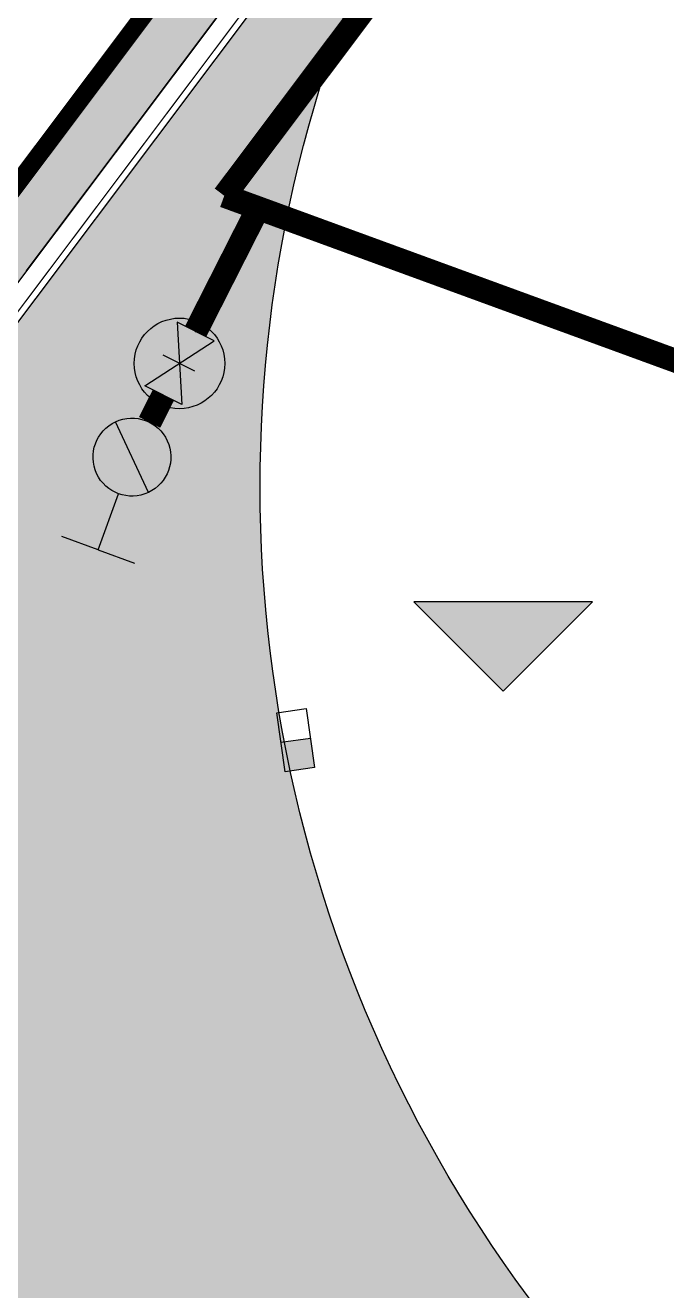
# Model space of a CAD drawing. Extents: x -11 to 40589024741, y -2 to 3380586937.
# Drawn here: x 40588065537 to 40588076308, y 3380185200 to 3380206438 of the extents above; entities that cross this region are included whole.
import ezdxf

# ---------------------------------------------------------------- set-up
doc = ezdxf.new("R2010")
doc.units = 0
doc.header["$LTSCALE"] = 10
doc.header["$MEASUREMENT"] = 0
doc.linetypes.add('CENTER', pattern=[50.8, 31.75, -6.35, 6.35, -6.35])
doc.linetypes.add('DASH', pattern=[0.35, 0.25, -0.1])
for name, color, linetype in [('0-WALL', 252, 'Continuous'), ('EQUIP_消火栓', 7, 'Continuous'), ('FM_ZF消防', 1, 'Continuous'), ('TWT_雨水口', 4, 'Continuous')]:
    doc.layers.add(name, color=color, linetype=linetype)
doc.layers.add('GPS-ZF消防', color=1, linetype='TG_X', lineweight=60)
doc.styles.add('TG_LINETYPE', font='SIMPLEX', dxfattribs={"width": 0.8, "height": 3.5, "bigfont": 'HZTXT'})
doc.linetypes.add('TG_WX', pattern='A,3,-0.6,["WX",TG_LINETYPE,S=0.1,R=0,X=-0.52,Y=-0.15],0', length=3.6)
doc.linetypes.add('TG_X', pattern='A,5,-0.3,["X",TG_LINETYPE,S=0.1,R=0,X=-0.23,Y=-0.15],0', length=5.3)
pattern_1 = [(359.79974, (40586781652.2, 3380096977.4), (1605.5824, 1594.398), [240, -48, 64, -48, 240, -960]), (359.79974, (40586781572.4, 3380097025.7), (1605.5824, 1594.398), [160, -120, 240, -120, 160, -800]), (359.79974, (40586782134.6, 3380097663.7), (1605.5824, 1594.398), [200, -80, 200, -1120]), (359.79974, (40586781335.8, 3380097986.5), (1605.5824, 1594.398), [80, -160, 80, -1280]), (89.79974, (40586781495.8, 3380097986), (-1594.398, 1605.5824), [144, -1456]), (89.79974, (40586781972.4, 3380097024.3), (-1594.398, 1605.5824), [160, -1440]), (89.79974, (40586782374.6, 3380097662.9), (-1594.398, 1605.5824), [160, -1440]), (44.79974, (40586782180.3, 3380097007.6), (5.5922, 1599.9902), [160, -2102.7417]), (134.79974, (40586781764.3, 3380097009), (-1599.9902, 5.5922), [160, -2102.7417]), (63.23469, (40586782132.4, 3380097015.7), (5.5922, 1599.99023), [160, -3417.7088]), (75.7635, (40586782052.4, 3380097024), (5.59221, 1599.99023), [160, -6436.969]), (75.7635, (40586782454.64, 3380097662.6), (5.59221, 1599.99023), [128, -6468.969]), (75.7635, (40586781527.76, 3380097985.85), (5.59221, 1599.99023), [112, -6484.969]), (103.835987, (40586781892.4, 3380097024.57), (5.59221, 1599.99023), [160, -6436.969]), (103.835987, (40586782294.64, 3380097663.17), (5.59221, 1599.99023), [128, -6468.969]), (103.835987, (40586781463.76, 3380097986.07), (5.59221, 1599.99023), [112, -6484.969]), (116.364795, (40586781812.4, 3380097016.85), (5.5922, 1599.99023), [160, -3417.7069])]

# ---------------------------------------------------------------- blocks, each defined once
blk = doc.blocks.new('$TwtSys$00000424')
for p, q in [((-500, 250), (500, 250)), ((-500, -250), (-500, 250)), ((0, -250), (0, 250)), ((500, 250), (500, -250)), ((500, -250), (-500, -250))]:
    blk.add_line(p, q)
blk.add_solid([(0, 250), (500, 250), (0, -250), (500, -250)])
blk = doc.blocks.new('$TwtSys$00000385')
for p, q in [((0, 331.4), (-130, 331.4)), ((0, 331.4), (0, 130.8)), ((0, 331.4), (130, 331.4)), ((92.5, 92.5), (-92.5, -92.5))]:
    blk.add_line(p, q)
for start, end in [(315, 135), (135, 315)]:
    blk.add_arc((0, 0), 130.8, start, end)
at = {"color": 0}
for points in [[(-33.9, 126.5), (-126.5, 33.9), (33.9, 126.5), (-126.5, -33.9)], [(-92.6, 92.6), (-92.6, 92.6), (-33.9, 126.5), (-126.5, 33.9)], [(33.9, 126.5), (-126.5, -33.9), (92.6, 92.6), (-92.6, -92.6)]]:
    blk.add_solid(points, dxfattribs=at)
blk = doc.blocks.new('$VALVE$00000296')
for points in [[(-125, 72.2), (-125, -72.2), (125, 72.2), (125, -72.2), (-125, 72.2)], [(0, 60.2), (0, -63.6)]]:
    blk.add_lwpolyline(points)
for p in [(-125, 0), (125, 0)]:
    blk.add_point(p)

msp = doc.modelspace()

# ---------------------------------------------------------------- hatches: boundary and pattern name
at = {"layer": '0-WALL'}
h = msp.add_hatch(dxfattribs=at)
h.set_pattern_fill('草坪或沼泽', color=256, scale=400, angle=-0.200256636)
h.set_pattern_definition(pattern_1)
h.paths.add_polyline_path([(40588302101.650627, 3380196170.468816), (40588275532.998894, 3380123451.400391), (40588213851.098877, 3380137607.100394), (40588128542.39888, 3380162853.200394), (40588051310.197723, 3380185028.900719), (40588215760.938667, 3380403827.430827), (40588224457.898888, 3380415266.100397), (40588259176.227432, 3380461579.853973), (40588327409.831734, 3380431029.725285), (40588344233.506363, 3380419662.492857), (40588367371.5578, 3380409302.928), (40588374373.704453, 3380393980.898594), (40588343265.099297, 3380308835.863516), (40588342325.826973, 3380309179.036222), (40588348228.419678, 3380325334.510901), (40588347758.977524, 3380325506.026352), (40588351316.980003, 3380333787.979114), (40588373293.579567, 3380393938.55436), (40588366618.76474, 3380408544.319475), (40588343745.607887, 3380418785.283479), (40588326921.933281, 3380430152.515906), (40588259497.004578, 3380460340.577487), (40588225255.999771, 3380414663.566939), (40588216558.657242, 3380403224.394626), (40588052982.287758, 3380185589.19869), (40588128822.27935, 3380163813.243824), (40588214105.070473, 3380138574.811257), (40588274896.566856, 3380124623.454612), (40588301162.378349, 3380196513.641506)])
h.paths.add_polyline_path([(40588308330.118393, 3380213217.941715), (40588307390.846069, 3380213561.114415), (40588309294.968521, 3380218774.420028), (40588308825.8936, 3380218945.745433), (40588312382.598297, 3380227228.097439), (40588336080.200798, 3380292084.600181), (40588337019.473106, 3380291741.427476)])
h = msp.add_hatch(dxfattribs=at)
h.set_pattern_fill('草坪或沼泽', color=256, scale=400, angle=-0.200256636)
h.set_pattern_definition(pattern_1)
edge = h.paths.add_edge_path()
edge.add_line((40588074092.991173, 3380212448.468164), (40588073752.677063, 3380212558.045787))
edge.add_line((40588073752.677063, 3380212558.045787), (40588053651.12368, 3380185813.317902))
edge.add_line((40588053651.12368, 3380185813.317902), (40588077426.299713, 3380178986.745949))
edge.add_line((40588077426.299713, 3380178986.745949), (40588085882.90554, 3380176818.700089))
edge.add_arc((40588092277.492813, 3380198700.202707), 22796.730097, 142.9091512082, 253.7096779143, ccw=False)
msp.add_hatch(color=256, dxfattribs=at).paths.add_polyline_path([(40588073559.759079, 3380195263.441412), (40588075059.759079, 3380196763.441412), (40588072059.759079, 3380196763.441412)], flags=17)
at = {"layer": 'GPS-ZF消防', "linetype": 'TG_WX'}
msp.add_hatch(color=256, dxfattribs=at).paths.add_polyline_path([(40588068878.480949, 3380203576.873995), (40588068718.607513, 3380203697.042548), (40588068556.64212, 3380203481.562176)])
at = {"layer": 'GPS-ZF消防'}
msp.add_hatch(color=256, dxfattribs=at).paths.add_polyline_path([(40588068878.480949, 3380203576.873995), (40588068809.825546, 3380203389.027155), (40588068556.64212, 3380203481.562176)])

# ---------------------------------------------------------------- linework, layer by layer
at = {"layer": '0-WALL'}
for p, q in [((40588073559.759079, 3380195263.441412), (40588072059.759079, 3380196763.441412)), ((40588075059.759079, 3380196763.441412), (40588072059.759079, 3380196763.441412)), ((40588073559.759079, 3380195263.441412), (40588075059.759079, 3380196763.441412))]:
    msp.add_line(p, q, dxfattribs=at)
at = {"layer": '0-WALL', "color": 1, "linetype": 'DASH', "ltscale": 3, "const_width": 300}
msp.add_lwpolyline([(40588374373.70446, 3380393980.898591), (40588367371.557808, 3380409302.927993), (40588344233.506393, 3380419662.492842), (40588327409.831779, 3380431029.725266), (40588259176.227432, 3380461579.853973), (40588224457.898903, 3380415266.100388), (40588215760.938667, 3380403827.430825), (40588051310.197769, 3380185028.900704), (40588128542.398903, 3380162853.200386), (40588213851.098892, 3380137607.100389), (40588275532.998894, 3380123451.400389)], close=True, dxfattribs=at)
at = {"layer": '0-WALL'}
msp.add_lwpolyline([(40588259497.004578, 3380460340.577487), (40588225255.999771, 3380414663.566939), (40588216558.657242, 3380403224.394626), (40588052982.287758, 3380185589.19869), (40588128822.27935, 3380163813.243824), (40588214105.070473, 3380138574.811257), (40588274896.566856, 3380124623.454612), (40588301162.378349, 3380196513.641506), (40588302101.650627, 3380196170.468816), (40588275532.998894, 3380123451.400391), (40588213851.098877, 3380137607.100394), (40588128542.39888, 3380162853.200394), (40588051310.197723, 3380185028.900719), (40588215760.938667, 3380403827.430827), (40588224457.898888, 3380415266.100397), (40588259176.227432, 3380461579.853973)], dxfattribs=at)
at = {"layer": '0-WALL', "linetype": 'CENTER', "ltscale": 0.2}
msp.add_lwpolyline([(40588374373.70446, 3380393980.898591), (40588367371.557808, 3380409302.927993), (40588344233.506393, 3380419662.492842), (40588327409.831779, 3380431029.725266), (40588259176.227432, 3380461579.853973), (40588224457.898903, 3380415266.100388), (40588215760.938667, 3380403827.430825), (40588051310.197769, 3380185028.900704), (40588128542.398903, 3380162853.200386), (40588213851.098892, 3380137607.100389), (40588275532.998894, 3380123451.400389)], close=True, dxfattribs=at)
at = {"layer": '0-WALL', "linetype": 'DASH'}
for points in [[(40588297421.678452, 3380186275.2518), (40588274896.566856, 3380124623.454611), (40588214105.070518, 3380138574.811246), (40588128822.279419, 3380163813.243817), (40588052982.287788, 3380185589.19868), (40588216558.660599, 3380403224.398946), (40588225255.999512, 3380414663.566556), (40588259497.004593, 3380460340.577489), (40588326921.933212, 3380430152.515933), (40588343745.607918, 3380418785.283481), (40588361534.817352, 3380410820.547568), (40588366618.76474, 3380408544.319479), (40588373293.579613, 3380393938.554342), (40588351315.522774, 3380333784.059697), (40588347755.687973, 3380325498.369755)], [(40588297139.896751, 3380186378.203611), (40588274705.637253, 3380124975.070877), (40588214181.261993, 3380138865.124507), (40588128906.243561, 3380164101.256846), (40588053483.914787, 3380185757.288075), (40588216797.976189, 3380403043.488082), (40588225495.429771, 3380414482.806521), (40588259593.237717, 3380459968.794543), (40588326775.563667, 3380429889.353124), (40588343599.238373, 3380418522.120672), (40588361412.225388, 3380410546.738856), (40588366392.926826, 3380408316.736924), (40588372969.542137, 3380393925.851067), (40588351036.598648, 3380333894.832758), (40588347480.050858, 3380325616.793515)]]:
    msp.add_lwpolyline(points, dxfattribs=at)
at = {"layer": '0-WALL'}
msp.add_lwpolyline([(40588074092.991173, 3380212448.468164), (40588073752.677063, 3380212558.045787), (40588053651.12368, 3380185813.317902), (40588077426.299713, 3380178986.745949), (40588085882.90554, 3380176818.700089, -0.5250146689), (40588074092.991173, 3380212448.468164)], format="xyb", dxfattribs=at)
at = {"layer": 'FM_ZF消防'}
msp.add_circle((40588068126.365112, 3380200763.412369), 760.122572, dxfattribs=at)
at = {"layer": 'GPS-ZF消防', "linetype": 'TG_WX', "ltscale": 0.5, "const_width": 400}
for points in [[(40588068878.480949, 3380203576.873995), (40588086523.344177, 3380227051.776831)], [(40588069447.960632, 3380203368.737092), (40588081254.185806, 3380199053.72602)]]:
    msp.add_lwpolyline(points, dxfattribs=at)
at = {"layer": 'GPS-ZF消防', "ltscale": 5, "const_width": 400}
for points in [[(40588068878.480949, 3380203576.873995), (40588069447.960632, 3380203368.737092)], [(40588068397.799606, 3380201298.50424), (40588069447.960632, 3380203368.737093)], [(40588067623.967667, 3380199773.012147), (40588067854.930611, 3380200228.320497)]]:
    msp.add_lwpolyline(points, dxfattribs=at)

# ---------------------------------------------------------------- block references
at = {"layer": 'EQUIP_消火栓', "xscale": 5, "yscale": -5, "zscale": 5, "rotation": 339.9297102342045}
msp.add_blockref('$TwtSys$00000385', (40588067328.191673, 3380199189.934717), dxfattribs=at)
at = {"layer": 'FM_ZF消防', "xscale": 4.8, "yscale": -4.8, "zscale": 4.8, "rotation": 63.10281863433432}
msp.add_blockref('$VALVE$00000296', (40588068126.365112, 3380200763.412368), dxfattribs=at)
at = {"layer": 'TWT_雨水口', "rotation": 278.0892054997486}
msp.add_blockref('$TwtSys$00000424', (40588070077.197792, 3380194438.673814), dxfattribs=at)

doc.saveas('drawing.dxf')
